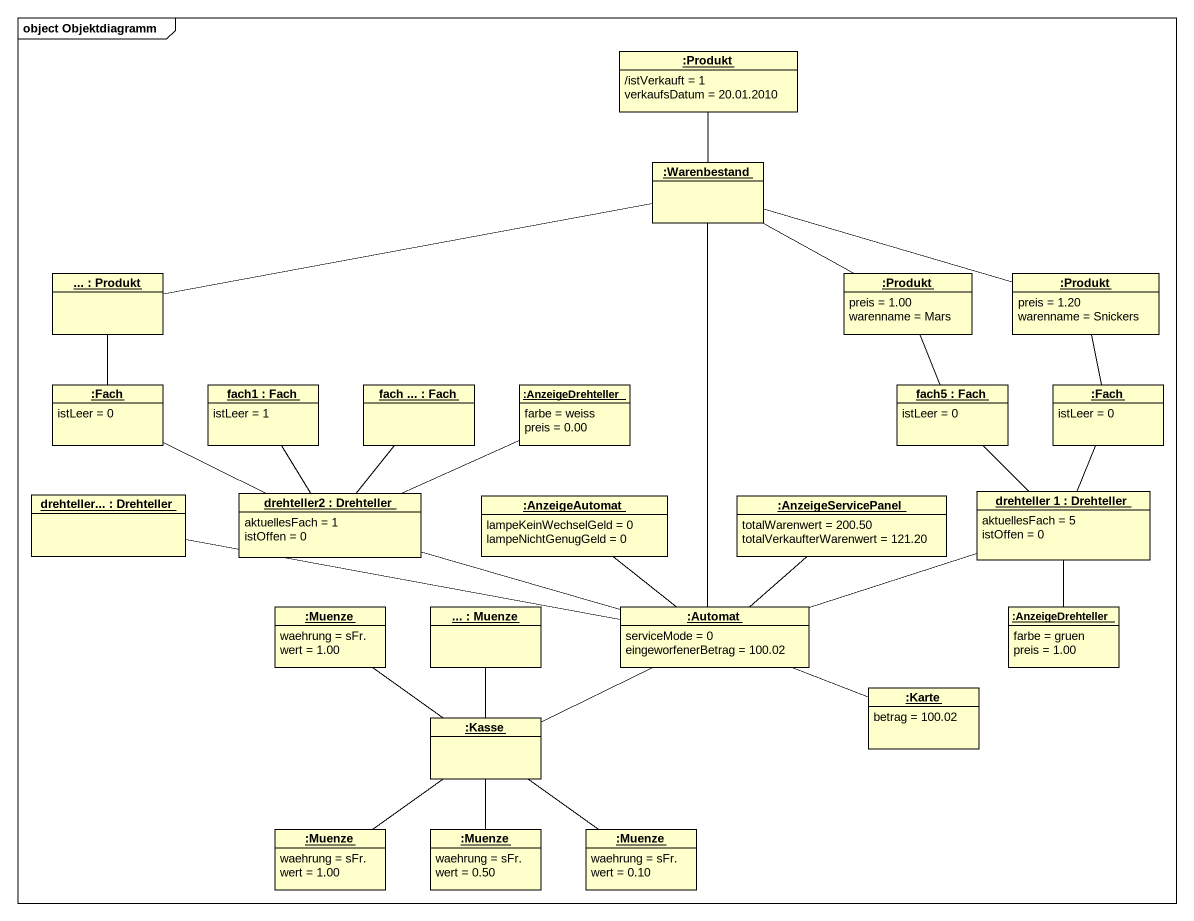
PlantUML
@startuml
mainframe object Objektdiagramm
hide circle
hide empty members
object ":Produkt" as Produkt {
  /istVerkauft = 1
  verkaufsDatum = 20.01.2010
}
object ":Warenbestand" as Warenbestand
object "... : Produkt" as object1
object ":Produkt" as Produkt_2 {
  preis = 1.00
  warenname = Mars
}
object ":Produkt" as Produkt_3 {
  preis = 1.20
  warenname = Snickers
}
object ":Fach" as Fach {
  istLeer = 0
}
object "fach1 : Fach" as fach1 {
  istLeer = 1
}
object "fach ... : Fach" as fach
object ":AnzeigeDrehteller" as AnzeigeDrehteller {
  farbe = weiss
  preis = 0.00
}
object "fach5 : Fach" as fach5 {
  istLeer = 0
}
object ":Fach" as Fach_2 {
  istLeer = 0
}
object "drehteller... : Drehteller" as drehteller
object "drehteller2 : Drehteller" as drehteller2 {
  aktuellesFach = 1
  istOffen = 0
}
object ":AnzeigeAutomat" as AnzeigeAutomat {
  lampeKeinWechselGeld = 0
  lampeNichtGenugGeld = 0
}
object ":AnzeigeServicePanel" as AnzeigeServicePanel {
  totalWarenwert = 200.50
  totalVerkaufterWarenwert = 121.20
}
object "drehteller 1 : Drehteller" as drehteller_1 {
  aktuellesFach = 5
  istOffen = 0
}
object ":Muenze" as Muenze {
  waehrung = sFr.
  wert = 1.00
}
object "... : Muenze" as object2
object ":Automat" as Automat {
  serviceMode = 0
  eingeworfenerBetrag = 100.02
}
object ":AnzeigeDrehteller" as AnzeigeDrehteller_2 {
  farbe = gruen
  preis = 1.00
}
object ":Karte" as Karte {
  betrag = 100.02
}
object ":Kasse" as Kasse
object ":Muenze" as Muenze_2 {
  waehrung = sFr.
  wert = 1.00
}
object ":Muenze" as Muenze_3 {
  waehrung = sFr.
  wert = 0.50
}
object ":Muenze" as Muenze_4 {
  waehrung = sFr.
  wert = 0.10
}
Warenbestand -up- Produkt
object1 -right- Warenbestand
Produkt_2 -left- Warenbestand
Produkt_3 -left- Warenbestand
Fach -up- object1
fach5 -up- Produkt_2
Fach_2 -up- Produkt_3
drehteller2 -left- Fach
drehteller2 -up- fach1
drehteller2 -up- fach
drehteller2 -right- AnzeigeDrehteller
drehteller_1 -up- fach5
drehteller_1 -up- Fach_2
Automat -up- Warenbestand
Automat -left- drehteller
Automat -left- drehteller2
Automat -up- AnzeigeAutomat
Automat -up- AnzeigeServicePanel
Automat -right- drehteller_1
Automat -right- Karte
AnzeigeDrehteller_2 -up- drehteller_1
Kasse -up- Muenze
Kasse -up- object2
Kasse -right- Automat
Muenze_2 -up- Kasse
Muenze_3 -up- Kasse
Muenze_4 -up- Kasse
@enduml
